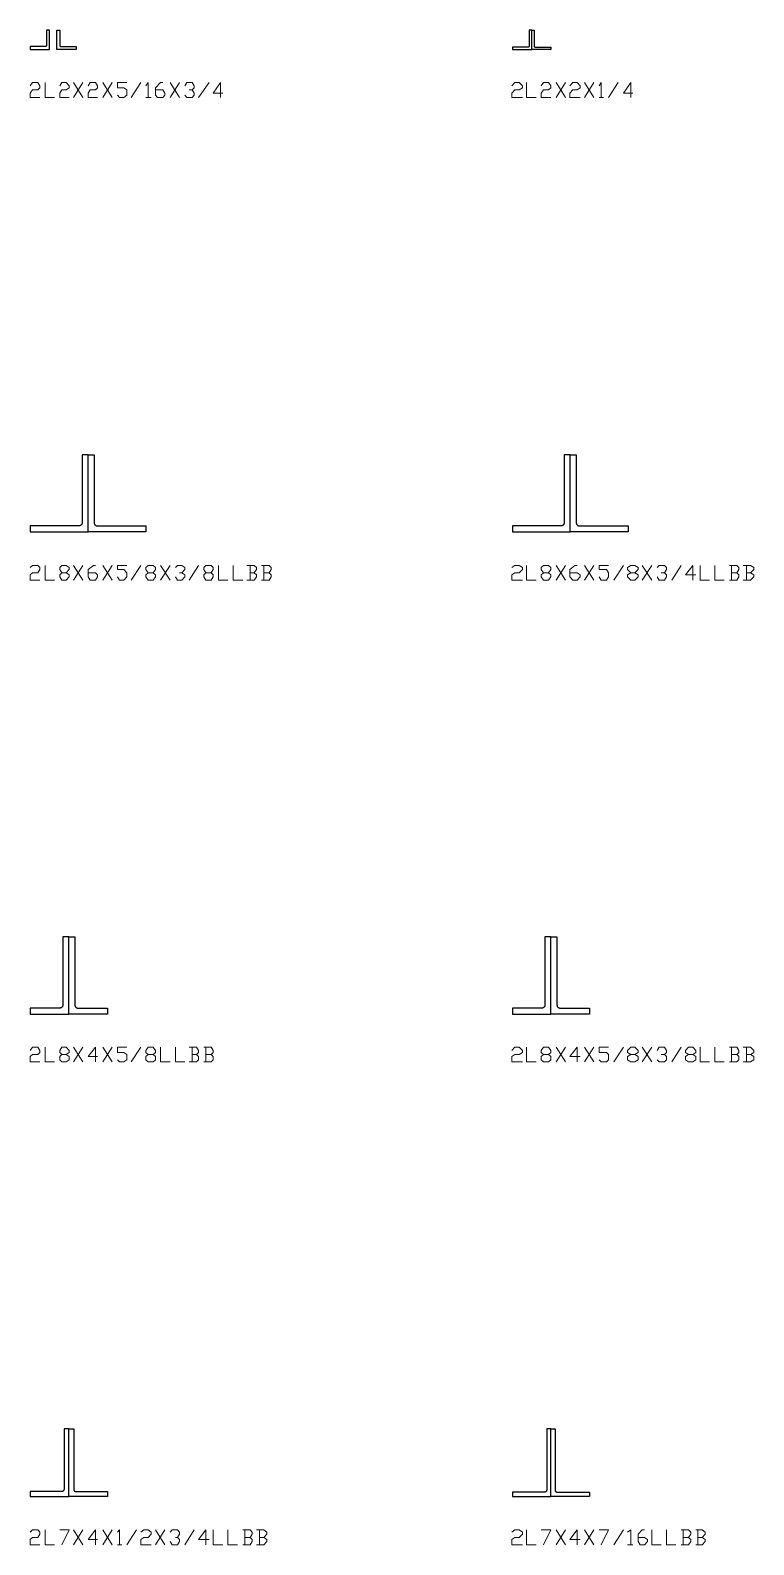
# Model space of a CAD drawing. Header units: inches. Extents: x 0 to 985, y -1555 to 12.
# Drawn here: x 650 to 725, y -555 to -398 of the extents above; entities that cross this region are included whole.
import ezdxf

# ---------------------------------------------------------------- set-up
doc = ezdxf.new("R2010")
doc.units = ezdxf.units.IN
doc.header["$MEASUREMENT"] = 0
doc.layers.add('AISC_STEEL', color=7, linetype='Continuous')

msp = doc.modelspace()

# ---------------------------------------------------------------- linework, layer by layer
at = {"color": 3, "lineweight": 0}
for points in [[(650, -403.76), (650.22, -403.43), (650.77, -403.43), (650.98, -403.76), (650.98, -403.98), (650.77, -404.19), (650.22, -404.19), (650, -404.52), (650, -404.96), (650.98, -404.96)], [(651.53, -403.43), (651.53, -404.96), (652.51, -404.96)], [(653.06, -403.76), (653.27, -403.43), (653.71, -403.43), (654.04, -403.76), (654.04, -403.98), (653.71, -404.19), (653.27, -404.19), (653.06, -404.52), (653.06, -404.96), (654.04, -404.96)], [(654.47, -404.96), (655.45, -403.43)], [(654.47, -403.43), (655.45, -404.96)], [(656, -403.76), (656.22, -403.43), (656.76, -403.43), (656.98, -403.76), (656.98, -403.98), (656.76, -404.19), (656.22, -404.19), (656, -404.52), (656, -404.96), (656.98, -404.96)], [(657.53, -404.96), (658.51, -403.43)], [(657.53, -403.43), (658.51, -404.96)], [(659.05, -404.74), (659.27, -404.96), (659.71, -404.96), (660.03, -404.74), (660.03, -404.19), (659.71, -403.98), (659.05, -403.98), (659.05, -403.43), (660.03, -403.43)], [(660.47, -404.96), (661.45, -403.43)], [(662, -403.76), (662.22, -403.43), (662.22, -404.96)], [(662.98, -404.19), (663.74, -404.19), (663.96, -404.52), (663.96, -404.74), (663.74, -404.96), (663.2, -404.96), (662.98, -404.74), (662.98, -403.98), (663.52, -403.43), (663.74, -403.43)], [(664.51, -404.96), (665.49, -403.43)], [(664.51, -403.43), (665.49, -404.96)], [(666.03, -403.76), (666.25, -403.43), (666.8, -403.43), (667.01, -403.76), (667.01, -403.98), (666.8, -404.19), (666.47, -404.19)], [(667.45, -404.96), (668.54, -403.43)], [(669.96, -404.52), (668.98, -404.52), (669.74, -403.43), (669.74, -404.96)], [(699.95, -403.76), (700.27, -403.43), (700.71, -403.43), (701.04, -403.76), (701.04, -403.98), (700.71, -404.19), (700.27, -404.19), (699.95, -404.52), (699.95, -404.96), (701.04, -404.96)], [(701.47, -403.43), (701.47, -404.96), (702.46, -404.96)], [(703, -403.76), (703.22, -403.43), (703.76, -403.43), (703.98, -403.76), (703.98, -403.98), (703.76, -404.19), (703.22, -404.19), (703, -404.52), (703, -404.96), (703.98, -404.96)], [(704.53, -404.96), (705.51, -403.43)], [(704.53, -403.43), (705.51, -404.96)], [(705.95, -403.76), (706.27, -403.43), (706.71, -403.43), (707.04, -403.76), (707.04, -403.98), (706.71, -404.19), (706.27, -404.19), (705.95, -404.52), (705.95, -404.96), (707.04, -404.96)], [(707.47, -404.96), (708.45, -403.43)], [(707.47, -403.43), (708.45, -404.96)], [(709, -403.76), (709.22, -403.43), (709.22, -404.96)], [(709.98, -404.96), (710.96, -403.43)], [(712.49, -404.52), (711.51, -404.52), (712.27, -403.43), (712.27, -404.96)], [(662, -404.96), (662.54, -404.96)], [(666.8, -404.19), (667.01, -404.52), (667.01, -404.74), (666.8, -404.96), (666.25, -404.96), (666.03, -404.74)], [(709, -404.96), (709.44, -404.96)], [(650, -453.7), (650.22, -453.48), (650.77, -453.48), (650.98, -453.7), (650.98, -453.92), (650.77, -454.25), (650.22, -454.25), (650, -454.47), (650, -455.01), (650.98, -455.01)], [(651.53, -453.48), (651.53, -455.01), (652.51, -455.01)], [(653.71, -454.25), (654.04, -454.47), (654.04, -454.68), (653.71, -455.01), (653.27, -455.01), (653.06, -454.68), (653.06, -454.47), (653.27, -454.25), (653.71, -454.25), (654.04, -453.92), (654.04, -453.7), (653.71, -453.48), (653.27, -453.48), (653.06, -453.7), (653.06, -453.92), (653.27, -454.25)], [(654.47, -455.01), (655.45, -453.48)], [(654.47, -453.48), (655.45, -455.01)], [(656, -454.25), (656.76, -454.25), (656.98, -454.47), (656.98, -454.68), (656.76, -455.01), (656.22, -455.01), (656, -454.68), (656, -453.92), (656.55, -453.48), (656.76, -453.48)], [(657.53, -455.01), (658.51, -453.48)], [(657.53, -453.48), (658.51, -455.01)], [(659.05, -454.68), (659.27, -455.01), (659.71, -455.01), (660.03, -454.68), (660.03, -454.25), (659.71, -453.92), (659.05, -453.92), (659.05, -453.48), (660.03, -453.48)], [(660.47, -455.01), (661.45, -453.48)], [(662.76, -454.25), (662.98, -454.47), (662.98, -454.68), (662.76, -455.01), (662.22, -455.01), (662, -454.68), (662, -454.47), (662.22, -454.25), (662.76, -454.25), (662.98, -453.92), (662.98, -453.7), (662.76, -453.48), (662.22, -453.48), (662, -453.7), (662, -453.92), (662.22, -454.25)], [(663.52, -455.01), (664.51, -453.48)], [(663.52, -453.48), (664.51, -455.01)], [(665.05, -453.7), (665.27, -453.48), (665.71, -453.48), (666.03, -453.7), (666.03, -453.92), (665.71, -454.25), (665.49, -454.25)], [(666.47, -455.01), (667.45, -453.48)], [(668.76, -454.25), (668.98, -454.47), (668.98, -454.68), (668.76, -455.01), (668.21, -455.01), (668, -454.68), (668, -454.47), (668.21, -454.25), (668.76, -454.25), (668.98, -453.92), (668.98, -453.7), (668.76, -453.48), (668.21, -453.48), (668, -453.7), (668, -453.92), (668.21, -454.25)], [(669.52, -453.48), (669.52, -455.01), (670.5, -455.01)], [(671.05, -453.48), (671.05, -455.01), (672.03, -455.01)], [(673.23, -454.25), (673.45, -453.92), (673.45, -453.7), (673.23, -453.48), (672.47, -453.48)], [(672.79, -453.48), (672.79, -455.01)], [(674.76, -454.25), (674.97, -453.92), (674.97, -453.7), (674.76, -453.48), (673.99, -453.48)], [(674.21, -453.48), (674.21, -455.01)], [(699.95, -453.7), (700.27, -453.48), (700.71, -453.48), (701.04, -453.7), (701.04, -453.92), (700.71, -454.25), (700.27, -454.25), (699.95, -454.47), (699.95, -455.01), (701.04, -455.01)], [(701.47, -453.48), (701.47, -455.01), (702.46, -455.01)], [(703.76, -454.25), (703.98, -454.47), (703.98, -454.68), (703.76, -455.01), (703.22, -455.01), (703, -454.68), (703, -454.47), (703.22, -454.25), (703.76, -454.25), (703.98, -453.92), (703.98, -453.7), (703.76, -453.48), (703.22, -453.48), (703, -453.7), (703, -453.92), (703.22, -454.25)], [(704.53, -455.01), (705.51, -453.48)], [(704.53, -453.48), (705.51, -455.01)], [(705.95, -454.25), (706.71, -454.25), (707.04, -454.47), (707.04, -454.68), (706.71, -455.01), (706.27, -455.01), (705.95, -454.68), (705.95, -453.92), (706.49, -453.48), (706.71, -453.48)], [(707.47, -455.01), (708.45, -453.48)], [(707.47, -453.48), (708.45, -455.01)], [(709, -454.68), (709.22, -455.01), (709.76, -455.01), (709.98, -454.68), (709.98, -454.25), (709.76, -453.92), (709, -453.92), (709, -453.48), (709.98, -453.48)], [(710.53, -455.01), (711.51, -453.48)], [(712.71, -454.25), (713.03, -454.47), (713.03, -454.68), (712.71, -455.01), (712.27, -455.01), (711.94, -454.68), (711.94, -454.47), (712.27, -454.25), (712.71, -454.25), (713.03, -453.92), (713.03, -453.7), (712.71, -453.48), (712.27, -453.48), (711.94, -453.7), (711.94, -453.92), (712.27, -454.25)], [(713.47, -455.01), (714.45, -453.48)], [(713.47, -453.48), (714.45, -455.01)], [(715, -453.7), (715.21, -453.48), (715.76, -453.48), (715.98, -453.7), (715.98, -453.92), (715.76, -454.25), (715.43, -454.25)], [(716.52, -455.01), (717.5, -453.48)], [(719.03, -454.47), (717.94, -454.47), (718.7, -453.48), (718.7, -455.01)], [(719.47, -453.48), (719.47, -455.01), (720.45, -455.01)], [(720.99, -453.48), (720.99, -455.01), (721.98, -455.01)], [(723.28, -454.25), (723.5, -453.92), (723.5, -453.7), (723.28, -453.48), (722.52, -453.48)], [(722.74, -453.48), (722.74, -455.01)], [(724.7, -454.25), (725.03, -453.92), (725.03, -453.7), (724.7, -453.48), (723.94, -453.48)], [(724.27, -453.48), (724.27, -455.01)], [(665.71, -454.25), (666.03, -454.47), (666.03, -454.68), (665.71, -455.01), (665.27, -455.01), (665.05, -454.68)], [(672.47, -455.01), (673.23, -455.01), (673.45, -454.68), (673.45, -454.47), (673.23, -454.25), (672.79, -454.25)], [(673.99, -455.01), (674.76, -455.01), (674.97, -454.68), (674.97, -454.47), (674.76, -454.25), (674.21, -454.25)], [(715.76, -454.25), (715.98, -454.47), (715.98, -454.68), (715.76, -455.01), (715.21, -455.01), (715, -454.68)], [(722.52, -455.01), (723.28, -455.01), (723.5, -454.68), (723.5, -454.47), (723.28, -454.25), (722.74, -454.25)], [(723.94, -455.01), (724.7, -455.01), (725.03, -454.68), (725.03, -454.47), (724.7, -454.25), (724.27, -454.25)], [(650, -503.76), (650.22, -503.43), (650.77, -503.43), (650.98, -503.76), (650.98, -503.98), (650.77, -504.19), (650.22, -504.19), (650, -504.41), (650, -504.96), (650.98, -504.96)], [(651.53, -503.43), (651.53, -504.96), (652.51, -504.96)], [(653.71, -504.19), (654.04, -504.41), (654.04, -504.74), (653.71, -504.96), (653.27, -504.96), (653.06, -504.74), (653.06, -504.41), (653.27, -504.19), (653.71, -504.19), (654.04, -503.98), (654.04, -503.76), (653.71, -503.43), (653.27, -503.43), (653.06, -503.76), (653.06, -503.98), (653.27, -504.19)], [(654.47, -504.96), (655.45, -503.43)], [(654.47, -503.43), (655.45, -504.96)], [(656.98, -504.41), (656, -504.41), (656.76, -503.43), (656.76, -504.96)], [(657.53, -504.96), (658.51, -503.43)], [(657.53, -503.43), (658.51, -504.96)], [(659.05, -504.74), (659.27, -504.96), (659.71, -504.96), (660.03, -504.74), (660.03, -504.19), (659.71, -503.98), (659.05, -503.98), (659.05, -503.43), (660.03, -503.43)], [(660.47, -504.96), (661.45, -503.43)], [(662.76, -504.19), (662.98, -504.41), (662.98, -504.74), (662.76, -504.96), (662.22, -504.96), (662, -504.74), (662, -504.41), (662.22, -504.19), (662.76, -504.19), (662.98, -503.98), (662.98, -503.76), (662.76, -503.43), (662.22, -503.43), (662, -503.76), (662, -503.98), (662.22, -504.19)], [(663.52, -503.43), (663.52, -504.96), (664.51, -504.96)], [(665.05, -503.43), (665.05, -504.96), (666.03, -504.96)], [(667.23, -504.19), (667.45, -503.98), (667.45, -503.76), (667.23, -503.43), (666.47, -503.43)], [(666.8, -503.43), (666.8, -504.96)], [(668.76, -504.19), (668.98, -503.98), (668.98, -503.76), (668.76, -503.43), (668, -503.43)], [(668.21, -503.43), (668.21, -504.96)], [(699.95, -503.76), (700.27, -503.43), (700.71, -503.43), (701.04, -503.76), (701.04, -503.98), (700.71, -504.19), (700.27, -504.19), (699.95, -504.41), (699.95, -504.96), (701.04, -504.96)], [(701.47, -503.43), (701.47, -504.96), (702.46, -504.96)], [(703.76, -504.19), (703.98, -504.41), (703.98, -504.74), (703.76, -504.96), (703.22, -504.96), (703, -504.74), (703, -504.41), (703.22, -504.19), (703.76, -504.19), (703.98, -503.98), (703.98, -503.76), (703.76, -503.43), (703.22, -503.43), (703, -503.76), (703, -503.98), (703.22, -504.19)], [(704.53, -504.96), (705.51, -503.43)], [(704.53, -503.43), (705.51, -504.96)], [(707.04, -504.41), (705.95, -504.41), (706.71, -503.43), (706.71, -504.96)], [(707.47, -504.96), (708.45, -503.43)], [(707.47, -503.43), (708.45, -504.96)], [(709, -504.74), (709.22, -504.96), (709.76, -504.96), (709.98, -504.74), (709.98, -504.19), (709.76, -503.98), (709, -503.98), (709, -503.43), (709.98, -503.43)], [(710.53, -504.96), (711.51, -503.43)], [(712.71, -504.19), (713.03, -504.41), (713.03, -504.74), (712.71, -504.96), (712.27, -504.96), (711.94, -504.74), (711.94, -504.41), (712.27, -504.19), (712.71, -504.19), (713.03, -503.98), (713.03, -503.76), (712.71, -503.43), (712.27, -503.43), (711.94, -503.76), (711.94, -503.98), (712.27, -504.19)], [(713.47, -504.96), (714.45, -503.43)], [(713.47, -503.43), (714.45, -504.96)], [(715, -503.76), (715.21, -503.43), (715.76, -503.43), (715.98, -503.76), (715.98, -503.98), (715.76, -504.19), (715.43, -504.19)], [(716.52, -504.96), (717.5, -503.43)], [(718.7, -504.19), (719.03, -504.41), (719.03, -504.74), (718.7, -504.96), (718.27, -504.96), (717.94, -504.74), (717.94, -504.41), (718.27, -504.19), (718.7, -504.19), (719.03, -503.98), (719.03, -503.76), (718.7, -503.43), (718.27, -503.43), (717.94, -503.76), (717.94, -503.98), (718.27, -504.19)], [(719.47, -503.43), (719.47, -504.96), (720.45, -504.96)], [(720.99, -503.43), (720.99, -504.96), (721.98, -504.96)], [(723.28, -504.19), (723.5, -503.98), (723.5, -503.76), (723.28, -503.43), (722.52, -503.43)], [(722.74, -503.43), (722.74, -504.96)], [(724.7, -504.19), (725.03, -503.98), (725.03, -503.76), (724.7, -503.43), (723.94, -503.43)], [(724.27, -503.43), (724.27, -504.96)], [(666.47, -504.96), (667.23, -504.96), (667.45, -504.74), (667.45, -504.41), (667.23, -504.19), (666.8, -504.19)], [(668, -504.96), (668.76, -504.96), (668.98, -504.74), (668.98, -504.41), (668.76, -504.19), (668.21, -504.19)], [(715.76, -504.19), (715.98, -504.41), (715.98, -504.74), (715.76, -504.96), (715.21, -504.96), (715, -504.74)], [(722.52, -504.96), (723.28, -504.96), (723.5, -504.74), (723.5, -504.41), (723.28, -504.19), (722.74, -504.19)], [(723.94, -504.96), (724.7, -504.96), (725.03, -504.74), (725.03, -504.41), (724.7, -504.19), (724.27, -504.19)], [(650, -553.7), (650.22, -553.48), (650.77, -553.48), (650.98, -553.7), (650.98, -553.92), (650.77, -554.25), (650.22, -554.25), (650, -554.47), (650, -555.01), (650.98, -555.01)], [(651.53, -553.48), (651.53, -555.01), (652.51, -555.01)], [(653.06, -553.48), (654.04, -553.48), (653.27, -555.01)], [(654.47, -555.01), (655.45, -553.48)], [(654.47, -553.48), (655.45, -555.01)], [(656.98, -554.47), (656, -554.47), (656.76, -553.48), (656.76, -555.01)], [(657.53, -555.01), (658.51, -553.48)], [(657.53, -553.48), (658.51, -555.01)], [(659.05, -553.7), (659.27, -553.48), (659.27, -555.01)], [(660.03, -555.01), (661.02, -553.48)], [(661.45, -553.7), (661.78, -553.48), (662.22, -553.48), (662.54, -553.7), (662.54, -553.92), (662.22, -554.25), (661.78, -554.25), (661.45, -554.47), (661.45, -555.01), (662.54, -555.01)], [(662.98, -555.01), (663.96, -553.48)], [(662.98, -553.48), (663.96, -555.01)], [(664.51, -553.7), (664.72, -553.48), (665.27, -553.48), (665.49, -553.7), (665.49, -553.92), (665.27, -554.25), (665.05, -554.25)], [(665.27, -554.25), (665.49, -554.47), (665.49, -554.68), (665.27, -555.01), (664.72, -555.01), (664.51, -554.68)], [(666.03, -555.01), (667.01, -553.48)], [(668.54, -554.47), (667.45, -554.47), (668.21, -553.48), (668.21, -555.01)], [(668.98, -553.48), (668.98, -555.01), (669.96, -555.01)], [(670.5, -553.48), (670.5, -555.01), (671.49, -555.01)], [(672.79, -554.25), (673.01, -553.92), (673.01, -553.7), (672.79, -553.48), (672.03, -553.48)], [(672.03, -555.01), (672.79, -555.01), (673.01, -554.68), (673.01, -554.47), (672.79, -554.25), (672.25, -554.25)], [(672.25, -553.48), (672.25, -555.01)], [(674.21, -554.25), (674.54, -553.92), (674.54, -553.7), (674.21, -553.48), (673.45, -553.48)], [(673.45, -555.01), (674.21, -555.01), (674.54, -554.68), (674.54, -554.47), (674.21, -554.25), (673.78, -554.25)], [(673.78, -553.48), (673.78, -555.01)], [(699.95, -553.7), (700.27, -553.48), (700.71, -553.48), (701.04, -553.7), (701.04, -553.92), (700.71, -554.25), (700.27, -554.25), (699.95, -554.47), (699.95, -555.01), (701.04, -555.01)], [(701.47, -553.48), (701.47, -555.01), (702.46, -555.01)], [(703, -553.48), (703.98, -553.48), (703.22, -555.01)], [(704.53, -555.01), (705.51, -553.48)], [(704.53, -553.48), (705.51, -555.01)], [(707.04, -554.47), (705.95, -554.47), (706.71, -553.48), (706.71, -555.01)], [(707.47, -555.01), (708.45, -553.48)], [(707.47, -553.48), (708.45, -555.01)], [(709, -553.48), (709.98, -553.48), (709.22, -555.01)], [(710.53, -555.01), (711.51, -553.48)], [(711.94, -553.7), (712.27, -553.48), (712.27, -555.01)], [(713.03, -554.25), (713.69, -554.25), (714.02, -554.47), (714.02, -554.68), (713.69, -555.01), (713.25, -555.01), (713.03, -554.68), (713.03, -553.92), (713.47, -553.48), (713.69, -553.48)], [(714.45, -553.48), (714.45, -555.01), (715.43, -555.01)], [(715.98, -553.48), (715.98, -555.01), (716.96, -555.01)], [(718.27, -554.25), (718.49, -553.92), (718.49, -553.7), (718.27, -553.48), (717.5, -553.48)], [(717.5, -555.01), (718.27, -555.01), (718.49, -554.68), (718.49, -554.47), (718.27, -554.25), (717.72, -554.25)], [(717.72, -553.48), (717.72, -555.01)], [(719.69, -554.25), (720.01, -553.92), (720.01, -553.7), (719.69, -553.48), (719.03, -553.48)], [(719.03, -555.01), (719.69, -555.01), (720.01, -554.68), (720.01, -554.47), (719.69, -554.25), (719.25, -554.25)], [(719.25, -553.48), (719.25, -555.01)], [(659.05, -555.01), (659.49, -555.01)], [(711.94, -555.01), (712.49, -555.01)]]:
    msp.add_lwpolyline(points, dxfattribs=at)
at = {"layer": 'AISC_STEEL'}
for points in [[(650, -400), (652, -400), (652, -398), (651.69, -398), (651.69, -399.53), (651.69, -399.55), (651.68, -399.57), (651.68, -399.59), (651.67, -399.61), (651.65, -399.63), (651.64, -399.64), (651.63, -399.65), (651.61, -399.67), (651.59, -399.68), (651.57, -399.68), (651.55, -399.69), (651.53, -399.69), (650, -399.69)], [(654.75, -400), (652.75, -400), (652.75, -398), (653.06, -398), (653.06, -399.53), (653.06, -399.55), (653.07, -399.57), (653.07, -399.59), (653.08, -399.61), (653.1, -399.63), (653.11, -399.64), (653.12, -399.65), (653.14, -399.67), (653.16, -399.68), (653.18, -399.68), (653.2, -399.69), (653.22, -399.69), (654.75, -399.69)], [(700, -400), (702, -400), (702, -398), (701.75, -398), (701.75, -399.62), (701.75, -399.64), (701.75, -399.66), (701.74, -399.67), (701.73, -399.69), (701.72, -399.7), (701.71, -399.71), (701.7, -399.72), (701.69, -399.73), (701.67, -399.74), (701.66, -399.75), (701.64, -399.75), (701.62, -399.75), (700, -399.75)], [(704, -400), (702, -400), (702, -398), (702.25, -398), (702.25, -399.62), (702.25, -399.64), (702.25, -399.66), (702.26, -399.67), (702.27, -399.69), (702.28, -399.7), (702.29, -399.71), (702.3, -399.72), (702.31, -399.73), (702.33, -399.74), (702.34, -399.75), (702.36, -399.75), (702.38, -399.75), (704, -399.75)], [(650, -450), (656, -450), (656, -442), (655.38, -442), (655.38, -449.06), (655.37, -449.09), (655.37, -449.12), (655.36, -449.15), (655.35, -449.18), (655.34, -449.2), (655.33, -449.23), (655.31, -449.25), (655.29, -449.27), (655.27, -449.29), (655.25, -449.31), (655.23, -449.33), (655.2, -449.34), (655.18, -449.35), (655.15, -449.36), (655.12, -449.37), (655.09, -449.37), (655.06, -449.38), (650, -449.38)], [(662, -450), (656, -450), (656, -442), (656.62, -442), (656.62, -449.06), (656.63, -449.09), (656.63, -449.12), (656.64, -449.15), (656.65, -449.18), (656.66, -449.2), (656.67, -449.23), (656.69, -449.25), (656.71, -449.27), (656.73, -449.29), (656.75, -449.31), (656.77, -449.33), (656.8, -449.34), (656.82, -449.35), (656.85, -449.36), (656.88, -449.37), (656.91, -449.37), (656.94, -449.38), (662, -449.38)], [(700, -450), (706, -450), (706, -442), (705.38, -442), (705.38, -449.06), (705.37, -449.09), (705.37, -449.12), (705.36, -449.15), (705.35, -449.18), (705.34, -449.2), (705.33, -449.23), (705.31, -449.25), (705.29, -449.27), (705.27, -449.29), (705.25, -449.31), (705.23, -449.33), (705.2, -449.34), (705.18, -449.35), (705.15, -449.36), (705.12, -449.37), (705.09, -449.37), (705.06, -449.38), (700, -449.38)], [(712, -450), (706, -450), (706, -442), (706.62, -442), (706.62, -449.06), (706.63, -449.09), (706.63, -449.12), (706.64, -449.15), (706.65, -449.18), (706.66, -449.2), (706.67, -449.23), (706.69, -449.25), (706.71, -449.27), (706.73, -449.29), (706.75, -449.31), (706.77, -449.33), (706.8, -449.34), (706.82, -449.35), (706.85, -449.36), (706.88, -449.37), (706.91, -449.37), (706.94, -449.38), (712, -449.38)], [(650, -500), (654, -500), (654, -492), (653.38, -492), (653.38, -499.06), (653.37, -499.09), (653.37, -499.12), (653.36, -499.15), (653.35, -499.18), (653.34, -499.2), (653.33, -499.23), (653.31, -499.25), (653.29, -499.27), (653.27, -499.29), (653.25, -499.31), (653.23, -499.33), (653.2, -499.34), (653.18, -499.35), (653.15, -499.36), (653.12, -499.37), (653.09, -499.37), (653.06, -499.38), (650, -499.38)], [(658, -500), (654, -500), (654, -492), (654.62, -492), (654.62, -499.06), (654.63, -499.09), (654.63, -499.12), (654.64, -499.15), (654.65, -499.18), (654.66, -499.2), (654.67, -499.23), (654.69, -499.25), (654.71, -499.27), (654.73, -499.29), (654.75, -499.31), (654.77, -499.33), (654.8, -499.34), (654.82, -499.35), (654.85, -499.36), (654.88, -499.37), (654.91, -499.37), (654.94, -499.38), (658, -499.38)], [(700, -500), (704, -500), (704, -492), (703.38, -492), (703.38, -499.06), (703.37, -499.09), (703.37, -499.12), (703.36, -499.15), (703.35, -499.18), (703.34, -499.2), (703.33, -499.23), (703.31, -499.25), (703.29, -499.27), (703.27, -499.29), (703.25, -499.31), (703.23, -499.33), (703.2, -499.34), (703.18, -499.35), (703.15, -499.36), (703.12, -499.37), (703.09, -499.37), (703.06, -499.38), (700, -499.38)], [(708, -500), (704, -500), (704, -492), (704.62, -492), (704.62, -499.06), (704.63, -499.09), (704.63, -499.12), (704.64, -499.15), (704.65, -499.18), (704.66, -499.2), (704.67, -499.23), (704.69, -499.25), (704.71, -499.27), (704.73, -499.29), (704.75, -499.31), (704.77, -499.33), (704.8, -499.34), (704.82, -499.35), (704.85, -499.36), (704.88, -499.37), (704.91, -499.37), (704.94, -499.38), (708, -499.38)], [(650, -550), (654, -550), (654, -543), (653.5, -543), (653.5, -549.25), (653.5, -549.28), (653.49, -549.31), (653.49, -549.33), (653.48, -549.36), (653.46, -549.38), (653.45, -549.41), (653.43, -549.43), (653.41, -549.45), (653.38, -549.46), (653.36, -549.48), (653.33, -549.49), (653.31, -549.49), (653.28, -549.5), (653.25, -549.5), (650, -549.5)], [(658, -550), (654, -550), (654, -543), (654.5, -543), (654.5, -549.25), (654.5, -549.28), (654.51, -549.31), (654.51, -549.33), (654.52, -549.36), (654.54, -549.38), (654.55, -549.41), (654.57, -549.43), (654.59, -549.45), (654.62, -549.46), (654.64, -549.48), (654.67, -549.49), (654.69, -549.49), (654.72, -549.5), (654.75, -549.5), (658, -549.5)], [(700, -550), (704, -550), (704, -543), (703.56, -543), (703.56, -549.34), (703.56, -549.37), (703.55, -549.4), (703.55, -549.43), (703.53, -549.45), (703.52, -549.48), (703.5, -549.5), (703.48, -549.52), (703.45, -549.53), (703.43, -549.55), (703.4, -549.55), (703.37, -549.56), (703.34, -549.56), (700, -549.56)], [(708, -550), (704, -550), (704, -543), (704.44, -543), (704.44, -549.34), (704.44, -549.37), (704.45, -549.4), (704.45, -549.43), (704.47, -549.45), (704.48, -549.48), (704.5, -549.5), (704.52, -549.52), (704.55, -549.53), (704.57, -549.55), (704.6, -549.55), (704.63, -549.56), (704.66, -549.56), (708, -549.56)]]:
    msp.add_lwpolyline(points, close=True, dxfattribs=at)

doc.saveas('drawing.dxf')
